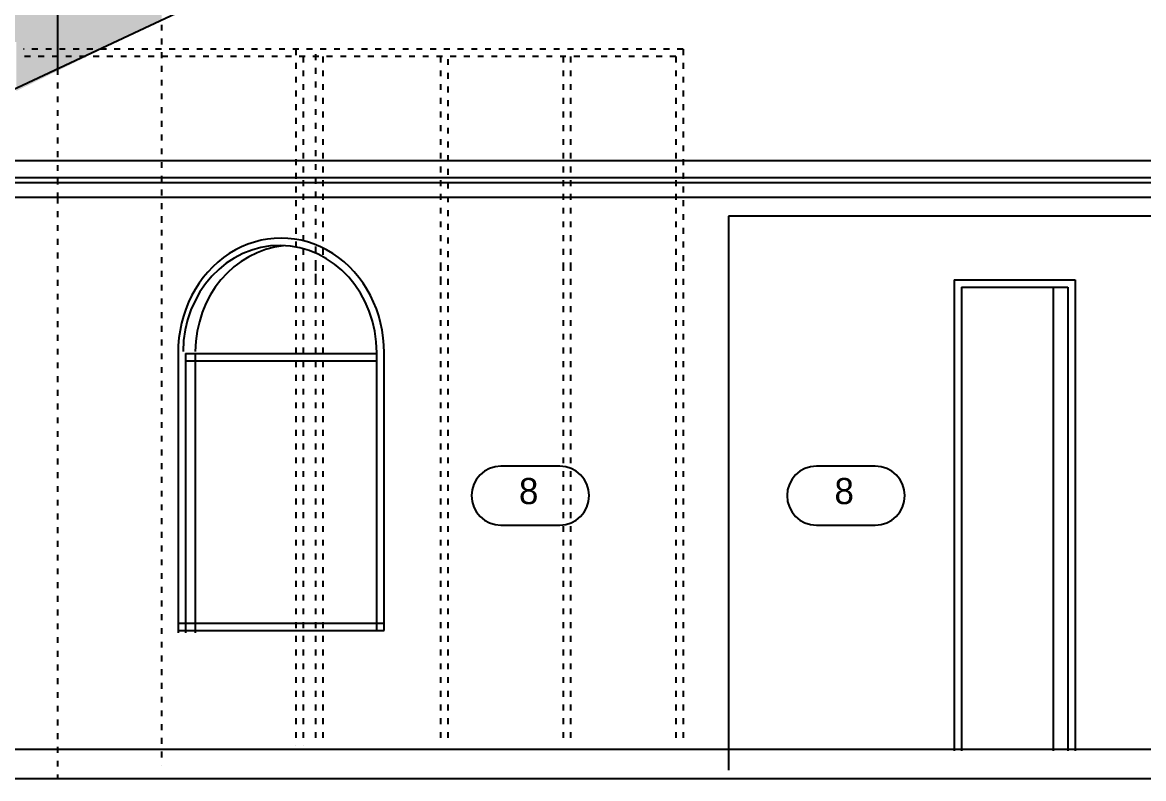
# Model space of a CAD drawing. Extents: x -92740 to -63661, y -15771 to -4391.
# Drawn here: x -84234.6 to -83991.1, y -13849.2 to -13685 of the extents above; entities that cross this region are included whole.
import ezdxf
from ezdxf.enums import TextEntityAlignment as Align

# ---------------------------------------------------------------- set-up
doc = ezdxf.new("R2010")
doc.units = 0
doc.header["$MEASUREMENT"] = 0
doc.linetypes.add('Dashed', pattern=[1, 0.3, -0.4, 0.3])
for name, color, linetype in [('B1NOTES', 2, 'Continuous'), ('ELEVATIONS', 7, 'Continuous'), ('STUCCO', 4, 'Continuous')]:
    doc.layers.add(name, color=color, linetype=linetype)
doc.styles.add('DCADTXTSTYLE1', font='AVG_TP')
pattern_1 = [(20, (0, 0), (-2.1376259, 5.8730789), [-6.09375015, 0.15625]), (55, (0, 0), (-5.11970028, 3.58485273), [-6.09375015, 0.15625]), (80, (0, 0), (-6.15504846, 1.0853011), [-6.09375015, 0.15625])]

msp = doc.modelspace()

# ---------------------------------------------------------------- hatches: boundary and pattern name
at = {"layer": 'STUCCO', "linetype": 'Continuous', "ltscale": 12.78}
h = msp.add_hatch(dxfattribs=at)
h.set_pattern_fill('cement', color=9, scale=1.5625, style=0, pattern_type=2)
h.set_pattern_definition(pattern_1)
h.paths.add_polyline_path([(-84403.12, -13515.66), (-84403.12, -13842.62), (-84389.8, -13842.62), (-84389.8, -13803.21), (-84370.1, -13803.21), (-84370.1, -13689.26), (-84235.91, -13689.26), (-84235.91, -13699.91), (-84204.35, -13684.53), (-84204.35, -13515.66), (-84234.85, -13515.66), (-84234.85, -13635.47), (-84388.21, -13635.47), (-84388.21, -13512.47)], flags=0)
h = msp.add_hatch(dxfattribs=at)
h.set_pattern_fill('cement', color=9, scale=1.5625, style=0, pattern_type=2)
h.set_pattern_definition(pattern_1)
h.paths.add_polyline_path([(-84204.49, -13636.54), (-84204.49, -13685.53), (-84096.93, -13635.47)], flags=0)

# ---------------------------------------------------------------- linework, layer by layer
at = {"layer": 'B1NOTES', "color": 1, "linetype": 'Continuous', "ltscale": 12.78}
for p, q in [((-84117.87, -13781.38), (-84130.65, -13781.38)), ((-84049.36, -13781.38), (-84062.14, -13781.38)), ((-84111.48, -13787.77), (-84111.48, -13787.77)), ((-84042.97, -13787.77), (-84042.97, -13787.77)), ((-84130.65, -13794.16), (-84117.87, -13794.16)), ((-84062.14, -13794.16), (-84049.36, -13794.16))]:
    msp.add_line(p, q, dxfattribs=at)
for centre, start, end in [((-84130.65, -13787.77), 90, 180), ((-84117.87, -13787.77), 0, 90), ((-84062.14, -13787.77), 90, 180), ((-84049.36, -13787.77), 0, 90), ((-84130.65, -13787.77), 180, 270), ((-84117.87, -13787.77), 270, 360), ((-84062.14, -13787.77), 180, 270), ((-84049.36, -13787.77), 270, 360)]:
    msp.add_arc(centre, 6.39, start, end, dxfattribs=at)
at = {"layer": 'ELEVATIONS', "color": 1, "linetype": 'Continuous', "ltscale": 12.78}
for p, q in [((-84226.94, -13516.11), (-84226.94, -13695.13)), ((-84495.77, -13849.2), (-82884.43, -13849.2))]:
    msp.add_line(p, q, dxfattribs=at)
at = {"layer": 'ELEVATIONS', "color": 8, "linetype": 'Continuous', "ltscale": 12.78}
for p, q in [((-84002.68, -13589.88), (-84269.44, -13715.08)), ((-83650.67, -13715.08), (-84268.91, -13715.08)), ((-83650.67, -13718.8), (-84268.91, -13718.8)), ((-83649.08, -13719.87), (-84267.33, -13719.87)), ((-83647.48, -13723.06), (-84265.73, -13723.06)), ((-83984.13, -13727.06), (-84081.27, -13727.06)), ((-84081.27, -13727.06), (-84081.27, -13847.41)), ((-84032.23, -13740.91), (-84032.23, -13843.15)), ((-84032.23, -13740.91), (-84005.94, -13740.91)), ((-84005.94, -13740.91), (-84005.94, -13843.15)), ((-84030.63, -13742.51), (-84030.63, -13843.15)), ((-84030.63, -13742.51), (-84007.53, -13742.51)), ((-84010.73, -13742.51), (-84010.73, -13843.15)), ((-84007.53, -13742.51), (-84007.53, -13843.15)), ((-84157.63, -13817.06), (-84157.63, -13756.35)), ((-84156.04, -13817.06), (-84156.04, -13756.35)), ((-84200.77, -13756.88), (-84200.77, -13817.59)), ((-84199.17, -13756.88), (-84199.17, -13817.59)), ((-84199.17, -13756.88), (-84157.63, -13756.88)), ((-84199.17, -13758.48), (-84157.63, -13758.48)), ((-84197.04, -13756.88), (-84197.04, -13817.59)), ((-84200.77, -13815.46), (-84156.04, -13815.46)), ((-84200.77, -13817.06), (-84156.04, -13817.06))]:
    msp.add_line(p, q, dxfattribs=at)
at = {"layer": 'ELEVATIONS', "color": 9, "linetype": 'Dashed', "ltscale": 4.26}
for p, q in [((-84204.35, -13685.53), (-84204.35, -13729.73)), ((-84091.08, -13690.85), (-84234.31, -13690.85)), ((-84175.21, -13690.85), (-84175.21, -13736.65)), ((-84091.08, -13690.85), (-84091.08, -13738.25)), ((-84092.68, -13692.45), (-84234.31, -13692.45)), ((-84173.61, -13692.45), (-84173.61, -13738.25)), ((-84170.95, -13691.92), (-84170.95, -13741.44)), ((-84169.36, -13692.45), (-84169.36, -13736.12)), ((-84143.8, -13692.45), (-84143.8, -13740.91)), ((-84142.2, -13692.98), (-84142.2, -13737.71)), ((-84117.17, -13692.45), (-84117.17, -13738.25)), ((-84115.57, -13692.45), (-84115.57, -13738.78)), ((-84092.68, -13692.45), (-84092.68, -13738.78)), ((-84226.94, -13695.11), (-84226.94, -13724.93)), ((-84226.94, -13723.06), (-84226.94, -13849.01)), ((-84204.35, -13727.06), (-84204.35, -13846.34)), ((-84175.21, -13737.71), (-84175.21, -13842.08)), ((-84173.61, -13737.71), (-84173.61, -13842.08)), ((-84170.95, -13737.71), (-84170.95, -13841.02)), ((-84169.36, -13737.71), (-84169.36, -13841.02)), ((-84143.8, -13737.71), (-84143.8, -13841.02)), ((-84142.2, -13737.71), (-84142.2, -13841.02)), ((-84117.17, -13737.71), (-84117.17, -13841.02)), ((-84115.57, -13737.71), (-84115.57, -13841.02)), ((-84092.68, -13737.71), (-84092.68, -13841.02)), ((-84091.08, -13737.71), (-84091.08, -13841.02))]:
    msp.add_line(p, q, dxfattribs=at)
at = {"layer": 'ELEVATIONS', "color": 2, "linetype": 'Continuous', "ltscale": 12.78}
msp.add_line((-84489.91, -13842.81), (-82884.43, -13842.81), dxfattribs=at)
at = {"layer": 'ELEVATIONS', "color": 8, "linetype": 'Continuous', "ltscale": 12.78}
for centre, major_axis, ratio, start_param, end_param in [((-84178.4, -13756.62), (0, 24.76), 0.903226, 4.706117, 7.862193), ((-84178.67, -13756.62), (0, 23.16), 0.908046, 4.706454, 7.846943), ((-84176, -13756.62), (0, 23.16), 0.908046, 0.088377, 1.563757)]:
    msp.add_ellipse(centre, major_axis=major_axis, ratio=ratio, start_param=start_param, end_param=end_param, dxfattribs=at)

# ---------------------------------------------------------------- texts
at = {"layer": 'B1NOTES', "color": 3, "linetype": 'Continuous', "ltscale": 8.52, "style": 'DCADTXTSTYLE1'}
for p in [(-84126.75, -13791.32), (-84058.23, -13791.32)]:
    msp.add_text('8', height=5.68, dxfattribs=at).set_placement(p, align=Align.BOTTOM_LEFT)

doc.saveas('drawing.dxf')
